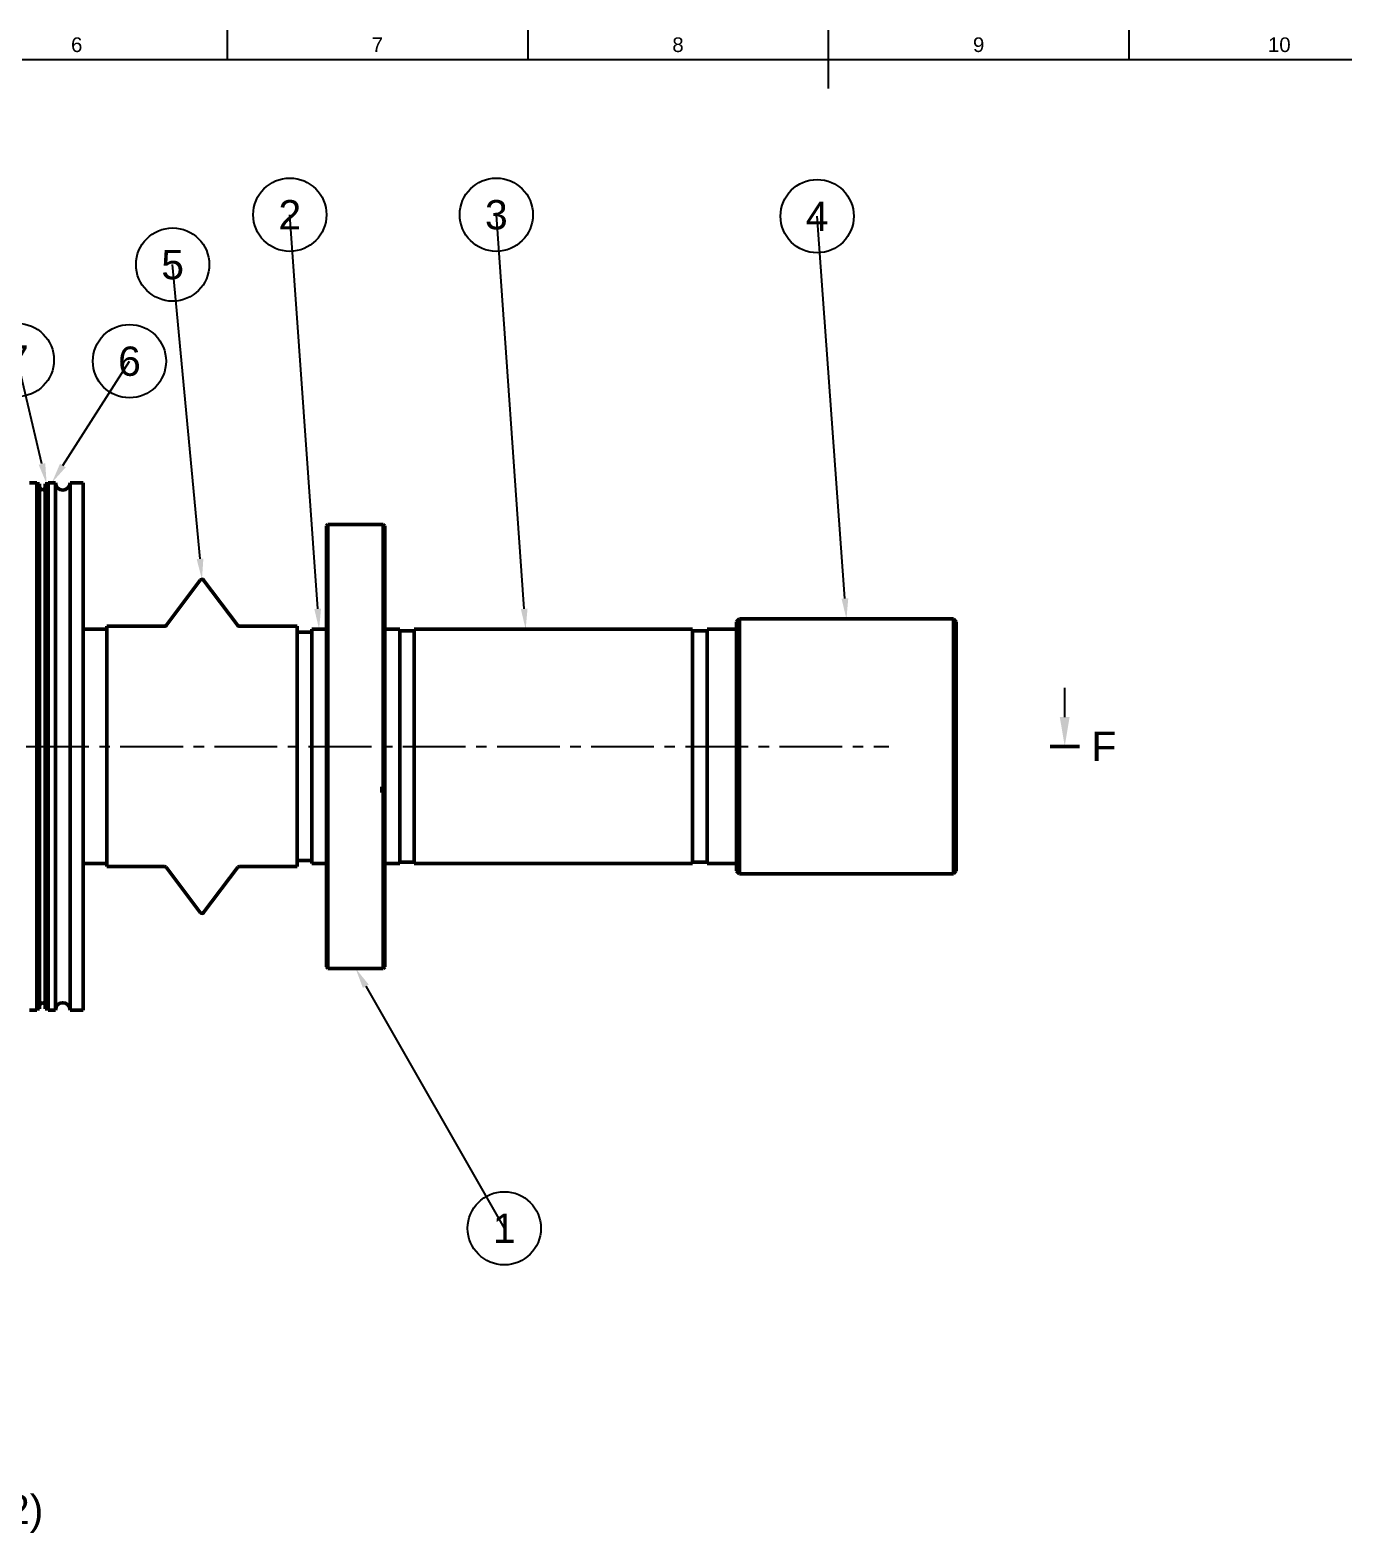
# Model space of a CAD drawing. Header units: millimetres. Extents: x 0 to 841, y 0 to 594.
# Drawn here: x 289.3 to 513.5, y 332.5 to 589 of the extents above; entities that cross this region are included whole.
import ezdxf
from ezdxf import colors
from ezdxf.entities.mleader import LeaderData, LeaderLine
from ezdxf.enums import TextEntityAlignment as Align
from ezdxf.math import Vec2, Vec3

# ---------------------------------------------------------------- set-up
doc = ezdxf.new("R2010")
doc.units = ezdxf.units.MM
doc.header["$LTSCALE"] = 0.75
doc.linetypes.add('CENTER2', pattern=[28.575, 19.05, -3.175, 3.175, -3.175])
for name, color, linetype, lineweight in [('Balloons', 7, 'Continuous', 25), ('Border', 7, 'Continuous', 25), ('Section Lines', 7, 'Continuous', 25), ('Smart Centers', 7, 'CENTER2', 25), ('View Labels', 7, 'Continuous', 25), ('Visible', 7, 'Continuous', 50)]:
    doc.layers.add(name, color=color, linetype=linetype, lineweight=lineweight)
doc.styles.add('FusionTitle', font='')
doc.styles.get("Standard").update_dxf_attribs({"font": 'arial.ttf'})
doc.styles.get('FusionTitle').set_extended_font_data('Arial Unicode MS')

# ---------------------------------------------------------------- blocks, each defined once
blk = doc.blocks.new('ISO_A1_SHEET')
at = {"layer": 'Border'}
for p, q in [((322.875, 589), (322.875, 584)), ((374.1875, 589), (374.1875, 584)), ((425.5, 589), (425.5, 579)), ((476.8125, 589), (476.8125, 584)), ((20, 584), (831, 584))]:
    blk.add_line(p, q, dxfattribs=at)
at = {"layer": 'Border', "style": 'FusionTitle'}
for s, p in [('6', (297.21875, 586.5)), ('7', (348.53125, 586.5)), ('8', (399.84375, 586.5)), ('9', (451.15625, 586.5)), ('10', (502.46875, 586.5))]:
    blk.add_text(s, height=2.5, dxfattribs=at).set_placement(p, align=Align.MIDDLE)
blk = doc.blocks.new('ISO_BALLOON_CIRCULAR_50')
at = {"transparency": 16777216}
blk.add_circle((0, 0), 6.25, dxfattribs=at)
blk.add_attdef('ITEMID', text='', height=5, dxfattribs=at).set_placement((0, 0), align=Align.MIDDLE_CENTER)
blk = doc.blocks.new('*U9')
at = {"layer": 'Smart Centers', "color": 0, "ltscale": 0.75, "transparency": 16777216}
blk.add_line((-298.959789, 0), (57.254102, 0), dxfattribs=at)

msp = doc.modelspace()

# ---------------------------------------------------------------- linework, layer by layer
at = {"layer": 'Section Lines'}
msp.add_line((465.85, 471.73), (465.85, 476.73), dxfattribs=at)
at = {"layer": 'Section Lines', "lineweight": 50}
msp.add_line((468.35, 466.73), (463.35, 466.73), dxfattribs=at)
at = {"layer": 'Section Lines'}
msp.add_solid([(466.68, 471.73), (465.85, 466.73), (465.01, 471.73)], dxfattribs=at)
at = {"layer": 'Visible'}
for p, q in [((290.39, 511.73), (289.14, 511.73)), ((290.39, 511.73), (290.39, 421.73)), ((290.89, 511.53), (290.39, 511.53)), ((290.89, 511.53), (290.89, 421.93)), ((291.84, 511.53), (291.84, 421.93)), ((292.34, 511.53), (291.84, 511.53)), ((292.34, 421.73), (292.34, 511.73)), ((292.34, 511.73), (293.59, 511.73)), ((293.59, 421.73), (293.59, 511.73)), ((296.09, 421.73), (296.09, 511.73)), ((296.09, 511.73), (298.34, 511.73)), ((298.34, 421.73), (298.34, 511.73)), ((339.84, 504.38), (340.09, 504.63)), ((339.84, 504.38), (339.84, 429.08)), ((340.09, 428.83), (340.09, 504.63)), ((340.09, 504.63), (349.54, 504.63)), ((349.54, 504.63), (349.54, 459.83)), ((349.79, 504.38), (349.54, 504.63)), ((349.79, 459.88), (349.79, 504.38)), ((312.48, 487.37), (318.31, 495.11)), ((324.7, 487.37), (318.87, 495.11)), ((409.84, 487.98), (410.34, 488.48)), ((409.84, 445.48), (409.84, 487.98)), ((410.34, 488.48), (410.34, 444.98)), ((410.34, 488.48), (446.84, 488.48)), ((446.84, 444.98), (446.84, 488.48)), ((447.34, 487.98), (446.84, 488.48)), ((447.34, 487.98), (447.34, 445.48)), ((298.34, 486.73), (302.34, 486.73)), ((302.34, 446.23), (302.34, 487.23)), ((302.34, 487.23), (312.2, 487.23)), ((324.98, 487.23), (334.84, 487.23)), ((334.84, 446.23), (334.84, 487.23)), ((334.84, 486.23), (337.34, 486.23)), ((337.34, 446.73), (337.34, 486.73)), ((337.34, 486.73), (339.84, 486.73)), ((349.79, 486.73), (352.34, 486.73)), ((352.34, 446.73), (352.34, 486.73)), ((352.34, 486.48), (354.84, 486.48)), ((354.84, 446.73), (354.84, 486.73)), ((354.84, 486.73), (402.34, 486.73)), ((402.34, 446.73), (402.34, 486.73)), ((402.34, 486.48), (404.84, 486.48)), ((404.84, 446.73), (404.84, 486.73)), ((404.84, 486.73), (409.84, 486.73)), ((349.29, 459.83), (349.29, 458.85)), ((349.29, 459.83), (349.54, 459.83)), ((349.54, 459.83), (349.79, 459.88)), ((349.79, 458.9), (349.79, 459.88)), ((349.29, 458.85), (349.54, 458.85)), ((349.54, 458.85), (349.79, 458.9)), ((349.54, 458.85), (349.54, 428.83)), ((349.79, 429.08), (349.79, 458.9)), ((298.34, 446.73), (302.34, 446.73)), ((334.84, 447.23), (337.34, 447.23)), ((337.34, 446.73), (339.84, 446.73)), ((349.79, 446.73), (352.34, 446.73)), ((352.34, 446.98), (354.84, 446.98)), ((354.84, 446.73), (402.34, 446.73)), ((402.34, 446.98), (404.84, 446.98)), ((404.84, 446.73), (409.84, 446.73)), ((302.34, 446.23), (312.2, 446.23)), ((312.48, 446.1), (318.31, 438.36)), ((324.7, 446.1), (318.87, 438.36)), ((324.98, 446.23), (334.84, 446.23)), ((409.84, 445.48), (410.34, 444.98)), ((410.34, 444.98), (446.84, 444.98)), ((447.34, 445.48), (446.84, 444.98)), ((339.84, 429.08), (340.09, 428.83)), ((340.09, 428.83), (349.54, 428.83)), ((349.79, 429.08), (349.54, 428.83)), ((290.39, 421.73), (289.14, 421.73)), ((290.89, 421.93), (290.39, 421.93)), ((292.34, 421.93), (291.84, 421.93)), ((292.34, 421.73), (293.59, 421.73)), ((296.09, 421.73), (298.34, 421.73))]:
    msp.add_line(p, q, dxfattribs=at)
at = {"layer": 'Visible', "extrusion": (0, 0, -1)}
for centre, radius, start, end in [((-291.37, 511.01), 0.475, 180, 0), ((-294.84, 511.73), 1.25, 180, 0), ((-318.59, 494.9), 0.35, 37, 143), ((-312.2, 487.58), 0.35, 217, 270), ((-324.98, 487.58), 0.35, 270, 323), ((-312.2, 445.88), 0.35, 90, 143), ((-324.98, 445.88), 0.35, 37, 90), ((-318.59, 438.57), 0.35, 217, 323), ((-291.37, 422.46), 0.475, 0, 180), ((-294.84, 421.73), 1.25, 0, 180)]:
    msp.add_arc(centre, radius, start, end, dxfattribs=at)

# ---------------------------------------------------------------- block references
at = {"layer": 'Border'}
msp.add_blockref('ISO_A1_SHEET', (0, 0), dxfattribs=at)
at = {"layer": 'Smart Centers', "ltscale": 0.75}
msp.add_blockref('*U9', (378.59, 466.73), dxfattribs=at)

# ---------------------------------------------------------------- texts
at = {"layer": 'Section Lines', "insert": (472.53, 466.73), "char_height": 5, "attachment_point": 5}
msp.add_mtext('F', dxfattribs=at)
at = {"layer": 'View Labels', "insert": (277.94, 332.48), "char_height": 5, "width": 28.837, "attachment_point": 8}
msp.add_mtext('F-F (1:2)', dxfattribs=at)

# ---------------------------------------------------------------- leaders
at = {"layer": 'Balloons'}
ml = msp.add_multileader_block('Standard', dxfattribs=at)
ml.set_content('ISO_BALLOON_CIRCULAR_50', color=256)
ml.set_attribute('ITEMID', '2', width=0)
ml.set_leader_properties()
ml.build(insert=Vec2(0, 0))
ml.multileader.update_dxf_attribs({"has_dogleg": 0, "arrow_head_size": 3.5, "block_connection_type": 1})
ctx = ml.context
ctx.base_point, ctx.char_height, ctx.arrow_head_size = Vec3(333.59, 557.48), 3.5, 3.5
ctx.attachment_type = 1
notes = []
notes.append((ctx, [(0, (1, 1, 0), (325.59, 557.48), (1, 0), 8, [(0, [(338.59, 486.73)], 0, [])])]))
ctx.block.insert = Vec3(333.59, 557.48)
ml = msp.add_multileader_block('Standard', dxfattribs=at)
ml.set_content('ISO_BALLOON_CIRCULAR_50', color=256)
ml.set_attribute('ITEMID', '3', width=0)
ml.set_leader_properties()
ml.build(insert=Vec2(0, 0))
ml.multileader.update_dxf_attribs({"has_dogleg": 0, "arrow_head_size": 3.5, "block_connection_type": 1})
ctx = ml.context
ctx.base_point, ctx.char_height, ctx.arrow_head_size = Vec3(368.84, 557.48), 3.5, 3.5
ctx.attachment_type = 1
notes.append((ctx, [(0, (1, 1, 0), (360.84, 557.48), (1, 0), 8, [(0, [(373.84, 486.73)], 0, [])])]))
ctx.block.insert = Vec3(368.84, 557.48)
ml = msp.add_multileader_block('Standard', dxfattribs=at)
ml.set_content('ISO_BALLOON_CIRCULAR_50', color=256)
ml.set_attribute('ITEMID', '4', width=0)
ml.set_leader_properties()
ml.build(insert=Vec2(0, 0))
ml.multileader.update_dxf_attribs({"has_dogleg": 0, "arrow_head_size": 3.5, "block_connection_type": 1})
ctx = ml.context
ctx.base_point, ctx.char_height, ctx.arrow_head_size = Vec3(423.59, 557.23), 3.5, 3.5
ctx.attachment_type = 1
notes.append((ctx, [(0, (1, 1, 0), (415.59, 557.23), (1, 0), 8, [(0, [(428.59, 488.48)], 0, [])])]))
ctx.block.insert = Vec3(423.59, 557.23)
ml = msp.add_multileader_block('Standard', dxfattribs=at)
ml.set_content('ISO_BALLOON_CIRCULAR_50', color=256)
ml.set_attribute('ITEMID', '5', width=0)
ml.set_leader_properties()
ml.build(insert=Vec2(0, 0))
ml.multileader.update_dxf_attribs({"has_dogleg": 0, "arrow_head_size": 3.5, "block_connection_type": 1})
ctx = ml.context
ctx.base_point, ctx.char_height, ctx.arrow_head_size = Vec3(313.59, 548.97), 3.5, 3.5
ctx.attachment_type = 1
notes.append((ctx, [(0, (1, 1, 0), (305.59, 548.97), (1, 0), 8, [(0, [(318.59, 495.25)], 0, [])])]))
ctx.block.insert = Vec3(313.59, 548.97)
ml = msp.add_multileader_block('Standard', dxfattribs=at)
ml.set_content('ISO_BALLOON_CIRCULAR_50', color=256)
ml.set_attribute('ITEMID', '7', width=0)
ml.set_leader_properties()
ml.build(insert=Vec2(0, 0))
ml.multileader.update_dxf_attribs({"has_dogleg": 0, "arrow_head_size": 3.5, "block_connection_type": 1})
ctx = ml.context
ctx.base_point, ctx.char_height, ctx.arrow_head_size = Vec3(287.09, 532.68), 3.5, 3.5
ctx.attachment_type = 1
notes.append((ctx, [(0, (1, 1, 0), (279.09, 532.68), (1, 0), 8, [(0, [(292.09, 511.53)], 0, [])])]))
ctx.block.insert = Vec3(287.09, 532.68)
ml = msp.add_multileader_block('Standard', dxfattribs=at)
ml.set_content('ISO_BALLOON_CIRCULAR_50', color=256)
ml.set_attribute('ITEMID', '6', width=0)
ml.set_leader_properties()
ml.build(insert=Vec2(0, 0))
ml.multileader.update_dxf_attribs({"has_dogleg": 0, "arrow_head_size": 3.5, "block_connection_type": 1})
ctx = ml.context
ctx.base_point, ctx.char_height, ctx.arrow_head_size = Vec3(306.22, 532.48), 3.5, 3.5
ctx.attachment_type = 1
notes.append((ctx, [(0, (1, 1, 0), (298.22, 532.48), (1, 0), 8, [(0, [(292.97, 511.73)], 0, [])])]))
ctx.block.insert = Vec3(306.22, 532.48)
ml = msp.add_multileader_block('Standard', dxfattribs=at)
ml.set_content('ISO_BALLOON_CIRCULAR_50', color=256)
ml.set_attribute('ITEMID', '1', width=0)
ml.set_leader_properties()
ml.build(insert=Vec2(0, 0))
ml.multileader.update_dxf_attribs({"has_dogleg": 0, "arrow_head_size": 3.5, "block_connection_type": 1})
ctx = ml.context
ctx.base_point, ctx.char_height, ctx.arrow_head_size = Vec3(370.19, 384.48), 3.5, 3.5
ctx.attachment_type = 1
notes.append((ctx, [(0, (1, 1, 0), (362.19, 384.48), (1, 0), 8, [(0, [(344.82, 428.83)], 0, [])])]))
ctx.block.insert = Vec3(370.19, 384.48)
for ctx, leaders in notes:
    for number, flags, end, landing, length, lines in leaders:
        leader = LeaderData()
        leader.index, (leader.has_last_leader_line, leader.has_dogleg_vector, leader.attachment_direction) = number, flags
        leader.last_leader_point, leader.dogleg_vector, leader.dogleg_length = Vec3(end), Vec3(landing), length
        for number, points, colour, breaks in lines:
            line = LeaderLine()
            line.index, line.vertices, line.color, line.breaks = number, Vec3.list(points), colors.encode_raw_color(colour), breaks
            leader.lines.append(line)
        ctx.leaders.append(leader)

doc.saveas('drawing.dxf')
